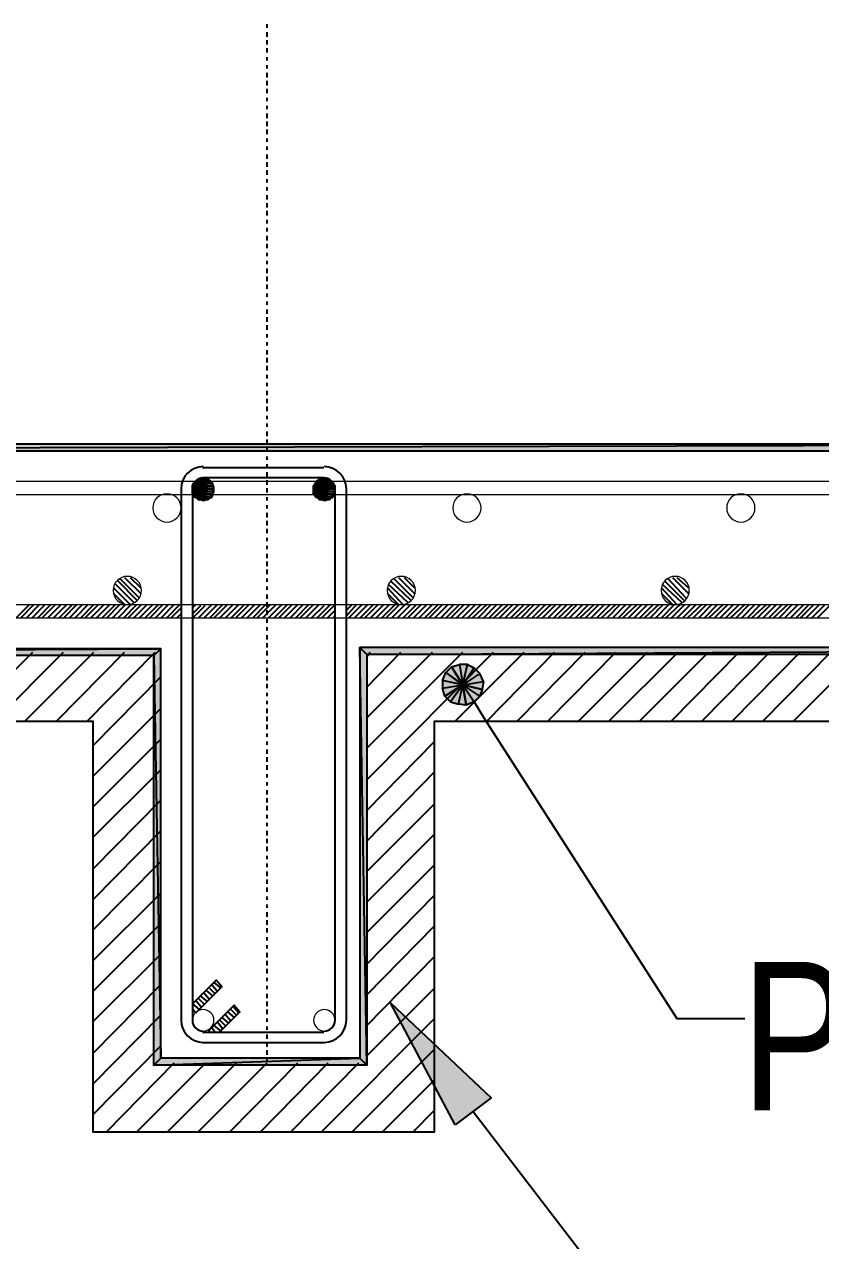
# Model space of a CAD drawing. Header units: metres. Extents: x 2.9 to 42.8, y 1.7 to 28.7.
# Drawn here: x 24.798 to 26.039, y 25.646 to 27.543 of the extents above; entities that cross this region are included whole.
import ezdxf

# ---------------------------------------------------------------- set-up
doc = ezdxf.new("R2010")
doc.units = ezdxf.units.M
for name, color, linetype in [('GRIS', 8, 'Continuous'), ('MAGENTA', 6, 'Continuous'), ('NEGRO', 7, 'Continuous'), ('RELLENO_NEGRO', 7, 'Continuous'), ('ROJO', 1, 'Continuous'), ('TEXTO', 7, 'Continuous')]:
    doc.layers.add(name, color=color, linetype=linetype)
for name, color, linetype, true_color in [('RELLENO_RGB_221_221_110', 7, 'Continuous', 0xdddd6e), ('RELLENO_RGB_255_191_000', 40, 'Continuous', 0xffbf00), ('RGB_221_221_110', 7, 'Continuous', 0xdddd6e), ('RGB_255_191_000', 40, 'Continuous', 0xffbf00)]:
    doc.layers.add(name, color=color, linetype=linetype, true_color=true_color)

msp = doc.modelspace()

# ---------------------------------------------------------------- hatches: boundary and pattern name
at = {"layer": 'RELLENO_NEGRO'}
h = msp.add_hatch(color=256, dxfattribs=at)
h.dxf.hatch_style = 1
h.paths.add_polyline_path([(25.4688, 25.8269), (25.3683, 26.0174), (25.5252, 25.8692), (25.4688, 25.8269)])
at = {"layer": 'RELLENO_RGB_221_221_110'}
h = msp.add_hatch(color=256, dxfattribs=at)
h.dxf.hatch_style = 1
h.paths.add_polyline_path([(27.2009, 26.8781), (27.2009, 26.8887), (23.0382, 26.8781), (27.2009, 26.8781)])
h.paths.add_polyline_path([(27.2009, 26.8887), (23.0382, 26.8781), (23.0382, 26.8887), (27.2009, 26.8887)])
h = msp.add_hatch(color=256, dxfattribs=at)
h.dxf.hatch_style = 1
h.paths.add_polyline_path([(23.0505, 26.5695), (23.0505, 26.5589), (25.0102, 26.5695), (23.0505, 26.5695)])
h.paths.add_polyline_path([(23.0505, 26.5589), (25.0102, 26.5695), (24.9996, 26.5589), (23.0505, 26.5589)])
h.paths.add_polyline_path([(25.0102, 26.5695), (24.9996, 26.5589), (25.0102, 25.9309), (25.0102, 26.5695)])
h.paths.add_polyline_path([(24.9996, 26.5589), (25.0102, 25.9309), (24.9996, 25.9203), (24.9996, 26.5589)])
h.paths.add_polyline_path([(25.0102, 25.9309), (24.9996, 25.9203), (25.3206, 25.9309), (25.0102, 25.9309)])
h.paths.add_polyline_path([(24.9996, 25.9203), (25.3206, 25.9309), (25.3312, 25.9203), (24.9996, 25.9203)])
h.paths.add_polyline_path([(25.3206, 25.9309), (25.3312, 25.9203), (25.3206, 26.5712), (25.3206, 25.9309)])
h.paths.add_polyline_path([(25.3312, 25.9203), (25.3206, 26.5712), (25.3312, 26.5606), (25.3312, 25.9203)])
h.paths.add_polyline_path([(25.3206, 26.5712), (25.3312, 26.5606), (27.215, 26.5712), (25.3206, 26.5712)])
h.paths.add_polyline_path([(25.3312, 26.5606), (27.215, 26.5712), (27.215, 26.5606), (25.3312, 26.5606)])
h = msp.add_hatch(color=256, dxfattribs=at)
h.dxf.hatch_style = 1
h.paths.add_polyline_path([(25.4547, 26.5324), (25.4635, 26.5412), (25.4811, 26.513), (25.4547, 26.5324)])
h = msp.add_hatch(color=256, dxfattribs=at)
h.dxf.hatch_style = 1
h.paths.add_polyline_path([(25.4635, 26.5412), (25.4758, 26.5448), (25.4811, 26.513), (25.4635, 26.5412)])
h.paths.add_polyline_path([(25.4758, 26.5448), (25.4811, 26.513), (25.4882, 26.5448), (25.4758, 26.5448)])
h.paths.add_polyline_path([(25.4811, 26.513), (25.4882, 26.5448), (25.4988, 26.5395), (25.4811, 26.513)])
h = msp.add_hatch(color=256, dxfattribs=at)
h.dxf.hatch_style = 1
h.paths.add_polyline_path([(25.4988, 26.5395), (25.5076, 26.5307), (25.4811, 26.513), (25.4988, 26.5395)])
h.paths.add_polyline_path([(25.5076, 26.5307), (25.4811, 26.513), (25.5129, 26.5183), (25.5076, 26.5307)])
h.paths.add_polyline_path([(25.4811, 26.513), (25.5129, 26.5183), (25.5111, 26.506), (25.4811, 26.513)])
h = msp.add_hatch(color=256, dxfattribs=at)
h.dxf.hatch_style = 1
h.paths.add_polyline_path([(25.4529, 26.4954), (25.4494, 26.5077), (25.4811, 26.513), (25.4529, 26.4954)])
h.paths.add_polyline_path([(25.4494, 26.5077), (25.4811, 26.513), (25.4494, 26.5201), (25.4494, 26.5077)])
h.paths.add_polyline_path([(25.4811, 26.513), (25.4494, 26.5201), (25.4547, 26.5324), (25.4811, 26.513)])
h = msp.add_hatch(color=256, dxfattribs=at)
h.dxf.hatch_style = 1
h.paths.add_polyline_path([(25.4864, 26.4813), (25.4741, 26.483), (25.4811, 26.513), (25.4864, 26.4813)])
h.paths.add_polyline_path([(25.4741, 26.483), (25.4811, 26.513), (25.4617, 26.4866), (25.4741, 26.483)])
h.paths.add_polyline_path([(25.4811, 26.513), (25.4617, 26.4866), (25.4529, 26.4954), (25.4811, 26.513)])
h = msp.add_hatch(color=256, dxfattribs=at)
h.dxf.hatch_style = 1
h.paths.add_polyline_path([(25.5111, 26.506), (25.5076, 26.4954), (25.4811, 26.513), (25.5111, 26.506)])
h.paths.add_polyline_path([(25.5076, 26.4954), (25.4811, 26.513), (25.4988, 26.4866), (25.5076, 26.4954)])
h.paths.add_polyline_path([(25.4811, 26.513), (25.4988, 26.4866), (25.4864, 26.4813), (25.4811, 26.513)])
at = {"layer": 'RELLENO_RGB_255_191_000'}
h = msp.add_hatch(color=256, dxfattribs=at)
h.dxf.hatch_style = 1
h.paths.add_polyline_path([(25.0913, 26.827), (25.0613, 26.827), (25.0913, 26.8235), (25.0913, 26.827)])
h.paths.add_polyline_path([(25.0613, 26.827), (25.0913, 26.8235), (25.0596, 26.8235), (25.0613, 26.827)])
h = msp.add_hatch(color=256, dxfattribs=at)
h.dxf.hatch_style = 1
h.paths.add_polyline_path([(25.0913, 26.8235), (25.0596, 26.8235), (25.0931, 26.8217), (25.0913, 26.8235)])
h.paths.add_polyline_path([(25.0596, 26.8235), (25.0931, 26.8217), (25.0596, 26.8217), (25.0596, 26.8235)])
h = msp.add_hatch(color=256, dxfattribs=at)
h.dxf.hatch_style = 1
h.paths.add_polyline_path([(25.0931, 26.8217), (25.0596, 26.8217), (25.0931, 26.8182), (25.0931, 26.8217)])
h.paths.add_polyline_path([(25.0596, 26.8217), (25.0931, 26.8182), (25.0596, 26.8182), (25.0596, 26.8217)])
h = msp.add_hatch(color=256, dxfattribs=at)
h.dxf.hatch_style = 1
h.paths.add_polyline_path([(25.0896, 26.8287), (25.0631, 26.8287), (25.0913, 26.827), (25.0896, 26.8287)])
h.paths.add_polyline_path([(25.0631, 26.8287), (25.0913, 26.827), (25.0613, 26.827), (25.0631, 26.8287)])
h = msp.add_hatch(color=256, dxfattribs=at)
h.dxf.hatch_style = 1
h.paths.add_polyline_path([(25.086, 26.8323), (25.0666, 26.8323), (25.0896, 26.8287), (25.086, 26.8323)])
h.paths.add_polyline_path([(25.0666, 26.8323), (25.0896, 26.8287), (25.0631, 26.8287), (25.0666, 26.8323)])
h = msp.add_hatch(color=256, dxfattribs=at)
h.dxf.hatch_style = 1
h.paths.add_polyline_path([(25.0843, 26.834), (25.0684, 26.834), (25.086, 26.8323), (25.0843, 26.834)])
h.paths.add_polyline_path([(25.0684, 26.834), (25.086, 26.8323), (25.0666, 26.8323), (25.0684, 26.834)])
h = msp.add_hatch(color=256, dxfattribs=at)
h.dxf.hatch_style = 1
h.paths.add_polyline_path([(25.0807, 26.834), (25.0719, 26.834), (25.0843, 26.834), (25.0807, 26.834)])
h.paths.add_polyline_path([(25.0719, 26.834), (25.0843, 26.834), (25.0684, 26.834), (25.0719, 26.834)])
h = msp.add_hatch(color=256, dxfattribs=at)
h.dxf.hatch_style = 1
h.paths.add_polyline_path([(25.0772, 26.8358), (25.0754, 26.8358), (25.0807, 26.834), (25.0772, 26.8358)])
h.paths.add_polyline_path([(25.0754, 26.8358), (25.0807, 26.834), (25.0719, 26.834), (25.0754, 26.8358)])
h = msp.add_hatch(color=256, dxfattribs=at)
h.dxf.hatch_style = 1
h.paths.add_polyline_path([(25.2801, 26.8252), (25.2501, 26.8252), (25.2818, 26.8235), (25.2801, 26.8252)])
h.paths.add_polyline_path([(25.2501, 26.8252), (25.2818, 26.8235), (25.2483, 26.8235), (25.2501, 26.8252)])
h = msp.add_hatch(color=256, dxfattribs=at)
h.dxf.hatch_style = 1
h.paths.add_polyline_path([(25.2818, 26.8235), (25.2483, 26.8235), (25.2818, 26.8217), (25.2818, 26.8235)])
h.paths.add_polyline_path([(25.2483, 26.8235), (25.2818, 26.8217), (25.2483, 26.8217), (25.2483, 26.8235)])
h = msp.add_hatch(color=256, dxfattribs=at)
h.dxf.hatch_style = 1
h.paths.add_polyline_path([(25.2818, 26.8217), (25.2483, 26.8217), (25.2818, 26.8182), (25.2818, 26.8217)])
h.paths.add_polyline_path([(25.2483, 26.8217), (25.2818, 26.8182), (25.2483, 26.8182), (25.2483, 26.8217)])
h = msp.add_hatch(color=256, dxfattribs=at)
h.dxf.hatch_style = 1
h.paths.add_polyline_path([(25.2783, 26.8287), (25.2518, 26.8287), (25.2801, 26.827), (25.2783, 26.8287)])
h.paths.add_polyline_path([(25.2518, 26.8287), (25.2801, 26.827), (25.2501, 26.827), (25.2518, 26.8287)])
h = msp.add_hatch(color=256, dxfattribs=at)
h.dxf.hatch_style = 1
h.paths.add_polyline_path([(25.2801, 26.827), (25.2501, 26.827), (25.2801, 26.8252), (25.2801, 26.827)])
h.paths.add_polyline_path([(25.2501, 26.827), (25.2801, 26.8252), (25.2501, 26.8252), (25.2501, 26.827)])
h = msp.add_hatch(color=256, dxfattribs=at)
h.dxf.hatch_style = 1
h.paths.add_polyline_path([(25.2765, 26.8305), (25.2536, 26.8305), (25.2783, 26.8287), (25.2765, 26.8305)])
h.paths.add_polyline_path([(25.2536, 26.8305), (25.2783, 26.8287), (25.2518, 26.8287), (25.2536, 26.8305)])
h = msp.add_hatch(color=256, dxfattribs=at)
h.dxf.hatch_style = 1
h.paths.add_polyline_path([(25.2748, 26.8323), (25.2554, 26.8323), (25.2765, 26.8305), (25.2748, 26.8323)])
h.paths.add_polyline_path([(25.2554, 26.8323), (25.2765, 26.8305), (25.2536, 26.8305), (25.2554, 26.8323)])
h = msp.add_hatch(color=256, dxfattribs=at)
h.dxf.hatch_style = 1
h.paths.add_polyline_path([(25.273, 26.8323), (25.2571, 26.8323), (25.2748, 26.8323), (25.273, 26.8323)])
h.paths.add_polyline_path([(25.2571, 26.8323), (25.2748, 26.8323), (25.2554, 26.8323), (25.2571, 26.8323)])
h = msp.add_hatch(color=256, dxfattribs=at)
h.dxf.hatch_style = 1
h.paths.add_polyline_path([(25.2712, 26.834), (25.2589, 26.834), (25.273, 26.8323), (25.2712, 26.834)])
h.paths.add_polyline_path([(25.2589, 26.834), (25.273, 26.8323), (25.2571, 26.8323), (25.2589, 26.834)])
h = msp.add_hatch(color=256, dxfattribs=at)
h.dxf.hatch_style = 1
h.paths.add_polyline_path([(25.2677, 26.834), (25.2624, 26.834), (25.2712, 26.834), (25.2677, 26.834)])
h.paths.add_polyline_path([(25.2624, 26.834), (25.2712, 26.834), (25.2589, 26.834), (25.2624, 26.834)])
h = msp.add_hatch(color=256, dxfattribs=at)
h.dxf.hatch_style = 1
h.paths.add_polyline_path([(25.2642, 26.8358), (25.2677, 26.834), (25.2624, 26.834), (25.2642, 26.8358)])
h = msp.add_hatch(color=256, dxfattribs=at)
h.dxf.hatch_style = 1
h.paths.add_polyline_path([(25.0931, 26.8182), (25.0596, 26.8182), (25.0931, 26.8146), (25.0931, 26.8182)])
h.paths.add_polyline_path([(25.0596, 26.8182), (25.0931, 26.8146), (25.0596, 26.8146), (25.0596, 26.8182)])
h = msp.add_hatch(color=256, dxfattribs=at)
h.dxf.hatch_style = 1
h.paths.add_polyline_path([(25.0931, 26.8146), (25.0596, 26.8146), (25.0913, 26.8111), (25.0931, 26.8146)])
h.paths.add_polyline_path([(25.0596, 26.8146), (25.0913, 26.8111), (25.0596, 26.8111), (25.0596, 26.8146)])
h = msp.add_hatch(color=256, dxfattribs=at)
h.dxf.hatch_style = 1
h.paths.add_polyline_path([(25.0913, 26.8111), (25.0596, 26.8111), (25.0913, 26.8093), (25.0913, 26.8111)])
h.paths.add_polyline_path([(25.0596, 26.8111), (25.0913, 26.8093), (25.0613, 26.8093), (25.0596, 26.8111)])
h = msp.add_hatch(color=256, dxfattribs=at)
h.dxf.hatch_style = 1
h.paths.add_polyline_path([(25.0913, 26.8093), (25.0613, 26.8093), (25.0896, 26.8058), (25.0913, 26.8093)])
h.paths.add_polyline_path([(25.0613, 26.8093), (25.0896, 26.8058), (25.0631, 26.8058), (25.0613, 26.8093)])
h = msp.add_hatch(color=256, dxfattribs=at)
h.dxf.hatch_style = 1
h.paths.add_polyline_path([(25.0896, 26.8058), (25.0631, 26.8058), (25.086, 26.8041), (25.0896, 26.8058)])
h.paths.add_polyline_path([(25.0631, 26.8058), (25.086, 26.8041), (25.0666, 26.8041), (25.0631, 26.8058)])
h = msp.add_hatch(color=256, dxfattribs=at)
h.dxf.hatch_style = 1
h.paths.add_polyline_path([(25.086, 26.8041), (25.0666, 26.8041), (25.0843, 26.8023), (25.086, 26.8041)])
h.paths.add_polyline_path([(25.0666, 26.8041), (25.0843, 26.8023), (25.0684, 26.8023), (25.0666, 26.8041)])
h = msp.add_hatch(color=256, dxfattribs=at)
h.dxf.hatch_style = 1
h.paths.add_polyline_path([(25.0843, 26.8023), (25.0684, 26.8023), (25.0807, 26.8023), (25.0843, 26.8023)])
h.paths.add_polyline_path([(25.0684, 26.8023), (25.0807, 26.8023), (25.0719, 26.8023), (25.0684, 26.8023)])
h = msp.add_hatch(color=256, dxfattribs=at)
h.dxf.hatch_style = 1
h.paths.add_polyline_path([(25.0807, 26.8023), (25.0719, 26.8023), (25.0772, 26.8005), (25.0807, 26.8023)])
h.paths.add_polyline_path([(25.0719, 26.8023), (25.0772, 26.8005), (25.0754, 26.8005), (25.0719, 26.8023)])
h = msp.add_hatch(color=256, dxfattribs=at)
h.dxf.hatch_style = 1
h.paths.add_polyline_path([(25.2818, 26.8182), (25.2483, 26.8182), (25.2818, 26.8146), (25.2818, 26.8182)])
h.paths.add_polyline_path([(25.2483, 26.8182), (25.2818, 26.8146), (25.2483, 26.8146), (25.2483, 26.8182)])
h = msp.add_hatch(color=256, dxfattribs=at)
h.dxf.hatch_style = 1
h.paths.add_polyline_path([(25.2818, 26.8146), (25.2483, 26.8146), (25.2801, 26.8111), (25.2818, 26.8146)])
h.paths.add_polyline_path([(25.2483, 26.8146), (25.2801, 26.8111), (25.2483, 26.8111), (25.2483, 26.8146)])
h = msp.add_hatch(color=256, dxfattribs=at)
h.dxf.hatch_style = 1
h.paths.add_polyline_path([(25.2801, 26.8111), (25.2483, 26.8111), (25.2801, 26.8093), (25.2801, 26.8111)])
h.paths.add_polyline_path([(25.2483, 26.8111), (25.2801, 26.8093), (25.2501, 26.8093), (25.2483, 26.8111)])
h = msp.add_hatch(color=256, dxfattribs=at)
h.dxf.hatch_style = 1
h.paths.add_polyline_path([(25.2801, 26.8093), (25.2501, 26.8093), (25.2783, 26.8058), (25.2801, 26.8093)])
h.paths.add_polyline_path([(25.2501, 26.8093), (25.2783, 26.8058), (25.2518, 26.8058), (25.2501, 26.8093)])
h = msp.add_hatch(color=256, dxfattribs=at)
h.dxf.hatch_style = 1
h.paths.add_polyline_path([(25.2783, 26.8058), (25.2518, 26.8058), (25.2748, 26.8041), (25.2783, 26.8058)])
h.paths.add_polyline_path([(25.2518, 26.8058), (25.2748, 26.8041), (25.2554, 26.8041), (25.2518, 26.8058)])
h = msp.add_hatch(color=256, dxfattribs=at)
h.dxf.hatch_style = 1
h.paths.add_polyline_path([(25.2748, 26.8041), (25.2554, 26.8041), (25.273, 26.8023), (25.2748, 26.8041)])
h.paths.add_polyline_path([(25.2554, 26.8041), (25.273, 26.8023), (25.2571, 26.8023), (25.2554, 26.8041)])
h = msp.add_hatch(color=256, dxfattribs=at)
h.dxf.hatch_style = 1
h.paths.add_polyline_path([(25.273, 26.8023), (25.2571, 26.8023), (25.2695, 26.8023), (25.273, 26.8023)])
h.paths.add_polyline_path([(25.2571, 26.8023), (25.2695, 26.8023), (25.2607, 26.8023), (25.2571, 26.8023)])
h = msp.add_hatch(color=256, dxfattribs=at)
h.dxf.hatch_style = 1
h.paths.add_polyline_path([(25.2695, 26.8023), (25.2607, 26.8023), (25.2659, 26.8005), (25.2695, 26.8023)])
h.paths.add_polyline_path([(25.2607, 26.8023), (25.2659, 26.8005), (25.2642, 26.8005), (25.2607, 26.8023)])

# ---------------------------------------------------------------- linework, layer by layer
at = {"layer": 'GRIS', "lineweight": -3}
for points in [[(25.176, 27.5378), (25.176, 27.5431)], [(25.176, 27.5237), (25.176, 27.5308)], [(25.176, 27.5114), (25.176, 27.5184)], [(25.176, 27.499), (25.176, 27.5061)], [(25.176, 27.4867), (25.176, 27.492)], [(25.176, 27.4743), (25.176, 27.4796)], [(25.176, 27.4602), (25.176, 27.4673)], [(25.176, 27.4479), (25.176, 27.4549)], [(25.176, 27.4355), (25.176, 27.4426)], [(25.176, 27.4232), (25.176, 27.4285)], [(25.176, 27.4108), (25.176, 27.4161)], [(25.176, 27.3967), (25.176, 27.4038)], [(25.176, 27.3844), (25.176, 27.3914)], [(25.176, 27.372), (25.176, 27.3791)], [(25.176, 27.3597), (25.176, 27.365)], [(25.176, 27.3473), (25.176, 27.3526)], [(25.176, 27.3332), (25.176, 27.3403)], [(25.176, 27.3209), (25.176, 27.3279)], [(25.176, 27.3085), (25.176, 27.3156)], [(25.176, 27.2962), (25.176, 27.3015)], [(25.176, 27.2838), (25.176, 27.2891)], [(25.176, 27.2697), (25.176, 27.2768)], [(25.176, 27.2574), (25.176, 27.2644)], [(25.176, 27.245), (25.176, 27.2521)], [(25.176, 27.2327), (25.176, 27.238)], [(25.176, 27.2203), (25.176, 27.2256)], [(25.176, 27.2062), (25.176, 27.2133)], [(25.176, 27.1939), (25.176, 27.2009)], [(25.176, 27.1815), (25.176, 27.1868)], [(25.176, 27.1692), (25.176, 27.1745)], [(25.176, 27.1551), (25.176, 27.1621)], [(25.176, 27.1427), (25.176, 27.1498)], [(25.176, 27.1304), (25.176, 27.1374)], [(25.176, 27.118), (25.176, 27.1233)], [(25.176, 27.1057), (25.176, 27.111)], [(25.176, 27.0916), (25.176, 27.0986)], [(25.176, 27.0792), (25.176, 27.0863)], [(25.176, 27.0669), (25.176, 27.0739)], [(25.176, 27.0545), (25.176, 27.0598)], [(25.176, 27.0422), (25.176, 27.0475)], [(25.176, 27.0281), (25.176, 27.0351)], [(25.176, 27.0157), (25.176, 27.0228)], [(25.176, 27.0034), (25.176, 27.0104)], [(25.176, 26.991), (25.176, 26.9963)], [(25.176, 26.9787), (25.176, 26.984)], [(25.176, 26.9646), (25.176, 26.9716)], [(25.176, 26.9522), (25.176, 26.9593)], [(25.176, 26.9399), (25.176, 26.9469)], [(25.176, 26.9275), (25.176, 26.9328)], [(25.176, 26.9152), (25.176, 26.9205)], [(25.176, 26.9011), (25.176, 26.9081)], [(25.176, 26.8887), (25.176, 26.8958)], [(25.176, 26.8764), (25.176, 26.8834)], [(25.176, 26.864), (25.176, 26.8693)], [(25.176, 26.8517), (25.176, 26.857)], [(25.176, 26.8376), (25.176, 26.8446)], [(25.176, 26.8252), (25.176, 26.8323)], [(25.176, 26.8129), (25.176, 26.8199)], [(25.176, 26.8005), (25.176, 26.8058)], [(25.176, 26.7882), (25.176, 26.7935)], [(25.176, 26.7741), (25.176, 26.7811)], [(25.176, 26.7617), (25.176, 26.7688)], [(25.176, 26.7494), (25.176, 26.7564)], [(25.176, 26.737), (25.176, 26.7423)], [(25.176, 26.7247), (25.176, 26.73)], [(25.176, 26.7106), (25.176, 26.7176)], [(25.176, 26.6982), (25.176, 26.7053)], [(25.176, 26.6859), (25.176, 26.6929)], [(25.176, 26.6735), (25.176, 26.6788)], [(25.176, 26.6612), (25.176, 26.6665)], [(25.176, 26.6471), (25.176, 26.6541)], [(25.176, 26.6347), (25.176, 26.6418)], [(25.176, 26.6224), (25.176, 26.6294)], [(25.176, 26.61), (25.176, 26.6153)], [(25.176, 26.5977), (25.176, 26.603)], [(25.176, 26.5836), (25.176, 26.5906)], [(25.176, 26.5712), (25.176, 26.5783)], [(25.176, 26.5589), (25.176, 26.5659)], [(25.176, 26.5465), (25.176, 26.5518)], [(25.176, 26.5324), (25.176, 26.5395)], [(25.176, 26.5201), (25.176, 26.5271)], [(25.176, 26.5077), (25.176, 26.5148)], [(25.176, 26.4954), (25.176, 26.5007)], [(25.176, 26.483), (25.176, 26.4883)], [(25.176, 26.4689), (25.176, 26.476)], [(25.176, 26.4566), (25.176, 26.4636)], [(25.176, 26.4442), (25.176, 26.4513)], [(25.176, 26.4319), (25.176, 26.4372)], [(25.176, 26.4195), (25.176, 26.4248)], [(25.176, 26.4054), (25.176, 26.4125)], [(25.176, 26.3931), (25.176, 26.4001)], [(25.176, 26.3807), (25.176, 26.3878)], [(25.176, 26.3684), (25.176, 26.3737)], [(25.176, 26.356), (25.176, 26.3613)], [(25.176, 26.3419), (25.176, 26.349)], [(25.176, 26.3296), (25.176, 26.3366)], [(25.176, 26.3172), (25.176, 26.3243)], [(25.176, 26.3049), (25.176, 26.3102)], [(25.176, 26.2925), (25.176, 26.2978)], [(25.176, 26.2784), (25.176, 26.2855)], [(25.176, 26.2661), (25.176, 26.2731)], [(25.176, 26.2537), (25.176, 26.2608)], [(25.176, 26.2414), (25.176, 26.2467)], [(25.176, 26.229), (25.176, 26.2343)], [(25.176, 26.2149), (25.176, 26.222)], [(25.176, 26.2026), (25.176, 26.2096)], [(25.176, 26.1902), (25.176, 26.1973)], [(25.176, 26.1779), (25.176, 26.1832)], [(25.176, 26.1655), (25.176, 26.1708)], [(25.176, 26.1514), (25.176, 26.1585)], [(25.176, 26.1391), (25.176, 26.1461)], [(25.176, 26.1267), (25.176, 26.1338)], [(25.176, 26.1144), (25.176, 26.1197)], [(25.176, 26.102), (25.176, 26.1073)], [(25.176, 26.0879), (25.176, 26.095)], [(25.176, 26.0756), (25.176, 26.0826)], [(25.176, 26.0632), (25.176, 26.0703)], [(25.176, 26.0509), (25.176, 26.0562)], [(25.176, 26.0385), (25.176, 26.0438)], [(25.176, 26.0244), (25.176, 26.0315)], [(25.176, 26.0121), (25.176, 26.0191)], [(25.176, 25.9997), (25.176, 26.0068)], [(25.176, 25.9874), (25.176, 25.9927)], [(25.176, 25.975), (25.176, 25.9803)], [(25.176, 25.9609), (25.176, 25.968)], [(25.176, 25.9486), (25.176, 25.9556)], [(25.176, 25.9362), (25.176, 25.9433)], [(25.176, 25.9256), (25.176, 25.9292)]]:
    msp.add_lwpolyline(points, dxfattribs=at)
at = {"layer": 'MAGENTA', "lineweight": 15}
for points in [[(24.9802, 26.6603), (24.9797, 26.6647), (24.9785, 26.6689), (24.9764, 26.6726), (24.9737, 26.6759), (24.9705, 26.6786), (24.9667, 26.6806), (24.9626, 26.6819), (24.9581, 26.6823), (24.9537, 26.6819), (24.9496, 26.6806), (24.9458, 26.6786), (24.9426, 26.6759), (24.9399, 26.6726), (24.9378, 26.6689), (24.9365, 26.6647), (24.9361, 26.6603), (24.9365, 26.6559), (24.9378, 26.6517), (24.9399, 26.648), (24.9426, 26.6447), (24.9458, 26.642), (24.9496, 26.64), (24.9537, 26.6387), (24.9581, 26.6383), (24.9626, 26.6387), (24.9667, 26.64), (24.9705, 26.642), (24.9737, 26.6447), (24.9764, 26.648), (24.9785, 26.6517), (24.9797, 26.6559)], [(25.4071, 26.6603), (25.4066, 26.6647), (25.4053, 26.6689), (25.4033, 26.6726), (25.4006, 26.6759), (25.3973, 26.6786), (25.3936, 26.6806), (25.3895, 26.6819), (25.385, 26.6823), (25.3806, 26.6819), (25.3764, 26.6806), (25.3727, 26.6786), (25.3694, 26.6759), (25.3667, 26.6726), (25.3647, 26.6689), (25.3634, 26.6647), (25.363, 26.6603), (25.3634, 26.6559), (25.3647, 26.6517), (25.3667, 26.648), (25.3694, 26.6447), (25.3727, 26.642), (25.3764, 26.64), (25.3806, 26.6387), (25.385, 26.6383), (25.3895, 26.6387), (25.3936, 26.64), (25.3973, 26.642), (25.4006, 26.6447), (25.4033, 26.648), (25.4053, 26.6517), (25.4066, 26.6559)], [(25.8339, 26.6603), (25.8335, 26.6647), (25.8322, 26.6689), (25.8302, 26.6726), (25.8275, 26.6759), (25.8242, 26.6786), (25.8205, 26.6806), (25.8163, 26.6819), (25.8119, 26.6823), (25.8074, 26.6819), (25.8033, 26.6806), (25.7995, 26.6786), (25.7963, 26.6759), (25.7936, 26.6726), (25.7916, 26.6689), (25.7903, 26.6647), (25.7898, 26.6603), (25.7903, 26.6559), (25.7916, 26.6517), (25.7936, 26.648), (25.7963, 26.6447), (25.7995, 26.642), (25.8033, 26.64), (25.8074, 26.6387), (25.8119, 26.6383), (25.8163, 26.6387), (25.8205, 26.64), (25.8242, 26.642), (25.8275, 26.6447), (25.8302, 26.648), (25.8322, 26.6517), (25.8335, 26.6559)], [(26.7705, 26.6383), (26.7705, 26.6171), (23.5708, 26.6171), (23.5708, 26.6383)]]:
    msp.add_lwpolyline(points, close=True, dxfattribs=at)
at = {"layer": 'MAGENTA', "lineweight": -3}
for points in [[(24.9396, 26.67), (24.9678, 26.6418)], [(24.9432, 26.6753), (24.9731, 26.6453)], [(24.9467, 26.6788), (24.9767, 26.6488)], [(24.9537, 26.6806), (24.9784, 26.6559)], [(24.9626, 26.6806), (24.9784, 26.6647)], [(25.3647, 26.67), (25.3947, 26.6418)], [(25.3683, 26.6753), (25.4, 26.6453)], [(25.3735, 26.6788), (25.4035, 26.6488)], [(25.3806, 26.6806), (25.4053, 26.6559)], [(25.3894, 26.6806), (25.4053, 26.6647)], [(25.7916, 26.67), (25.8216, 26.6418)], [(25.7951, 26.6753), (25.8251, 26.6453)], [(25.8004, 26.6788), (25.8286, 26.6488)], [(25.8075, 26.6806), (25.8322, 26.6559)], [(25.8145, 26.6806), (25.8322, 26.6647)], [(24.9361, 26.6647), (24.9626, 26.6383)], [(24.9361, 26.6559), (24.9537, 26.6383)], [(25.363, 26.6647), (25.3877, 26.6383)], [(25.363, 26.6559), (25.3806, 26.6383)], [(25.7898, 26.6647), (25.8145, 26.6383)], [(25.7898, 26.6559), (25.8075, 26.6383)], [(24.8056, 26.6383), (24.7844, 26.6171)], [(24.8126, 26.6383), (24.7915, 26.6171)], [(24.8214, 26.6383), (24.8003, 26.6171)], [(24.8303, 26.6383), (24.8091, 26.6171)], [(24.8391, 26.6383), (24.8179, 26.6171)], [(24.8461, 26.6383), (24.825, 26.6171)], [(24.855, 26.6383), (24.8338, 26.6171)], [(24.8638, 26.6383), (24.8426, 26.6171)], [(24.8726, 26.6383), (24.8514, 26.6171)], [(24.8797, 26.6383), (24.8585, 26.6171)], [(24.8885, 26.6383), (24.8673, 26.6171)], [(24.8973, 26.6383), (24.8761, 26.6171)], [(24.9061, 26.6383), (24.8849, 26.6171)], [(24.9132, 26.6383), (24.892, 26.6171)], [(24.922, 26.6383), (24.9008, 26.6171)], [(24.9308, 26.6383), (24.9096, 26.6171)], [(24.9396, 26.6383), (24.9185, 26.6171)], [(24.9467, 26.6383), (24.9255, 26.6171)], [(24.9555, 26.6383), (24.9343, 26.6171)], [(24.9643, 26.6383), (24.9432, 26.6171)], [(24.9731, 26.6383), (24.952, 26.6171)], [(24.9802, 26.6383), (24.959, 26.6171)], [(24.989, 26.6383), (24.9678, 26.6171)], [(24.9978, 26.6383), (24.9767, 26.6171)], [(25.0067, 26.6383), (24.9855, 26.6171)], [(25.0137, 26.6383), (24.9925, 26.6171)], [(25.0225, 26.6383), (25.0014, 26.6171)], [(25.0313, 26.6383), (25.0102, 26.6171)], [(25.0402, 26.6383), (25.019, 26.6171)], [(25.0419, 26.633), (25.0261, 26.6171)], [(25.0649, 26.6383), (25.0596, 26.633)], [(25.079, 26.6365), (25.0596, 26.6171)], [(25.0719, 26.6365), (25.0596, 26.6241)], [(25.0896, 26.6383), (25.0684, 26.6171)], [(25.0984, 26.6383), (25.0772, 26.6171)], [(25.1072, 26.6383), (25.086, 26.6171)], [(25.1143, 26.6383), (25.0931, 26.6171)], [(25.1231, 26.6383), (25.1019, 26.6171)], [(25.1319, 26.6383), (25.1107, 26.6171)], [(25.1407, 26.6383), (25.1195, 26.6171)], [(25.1478, 26.6383), (25.1266, 26.6171)], [(25.1566, 26.6383), (25.1354, 26.6171)], [(25.1654, 26.6383), (25.1442, 26.6171)], [(25.1742, 26.6383), (25.1531, 26.6171)], [(25.1813, 26.6383), (25.1601, 26.6171)], [(25.1901, 26.6383), (25.1689, 26.6171)], [(25.1989, 26.6383), (25.1778, 26.6171)], [(25.2077, 26.6383), (25.1866, 26.6171)], [(25.2148, 26.6383), (25.1936, 26.6171)], [(25.2236, 26.6383), (25.2024, 26.6171)], [(25.2324, 26.6383), (25.2113, 26.6171)], [(25.2412, 26.6383), (25.2201, 26.6171)], [(25.2483, 26.6383), (25.2271, 26.6171)], [(25.2571, 26.6383), (25.236, 26.6171)], [(25.2642, 26.6365), (25.2448, 26.6171)], [(25.2748, 26.6383), (25.2536, 26.6171)], [(25.2818, 26.6383), (25.2607, 26.6171)], [(25.3153, 26.6383), (25.2995, 26.6206)], [(25.3083, 26.6383), (25.2995, 26.6294)], [(25.3242, 26.6383), (25.303, 26.6171)], [(25.333, 26.6383), (25.3118, 26.6171)], [(25.3418, 26.6383), (25.3206, 26.6171)], [(25.3488, 26.6383), (25.3277, 26.6171)], [(25.3577, 26.6383), (25.3365, 26.6171)], [(25.3665, 26.6383), (25.3453, 26.6171)], [(25.3753, 26.6383), (25.3541, 26.6171)], [(25.3824, 26.6383), (25.3612, 26.6171)], [(25.3912, 26.6383), (25.37, 26.6171)], [(25.4, 26.6383), (25.3788, 26.6171)], [(25.4088, 26.6383), (25.3877, 26.6171)], [(25.4159, 26.6383), (25.3947, 26.6171)], [(25.4247, 26.6383), (25.4035, 26.6171)], [(25.4335, 26.6383), (25.4123, 26.6171)], [(25.4423, 26.6383), (25.4212, 26.6171)], [(25.4494, 26.6383), (25.4282, 26.6171)], [(25.4582, 26.6383), (25.437, 26.6171)], [(25.467, 26.6383), (25.4459, 26.6171)], [(25.4758, 26.6383), (25.4547, 26.6171)], [(25.4829, 26.6383), (25.4617, 26.6171)], [(25.4917, 26.6383), (25.4706, 26.6171)], [(25.5005, 26.6383), (25.4794, 26.6171)], [(25.5094, 26.6383), (25.4882, 26.6171)], [(25.5182, 26.6383), (25.4953, 26.6171)], [(25.5252, 26.6383), (25.5041, 26.6171)], [(25.5341, 26.6383), (25.5129, 26.6171)], [(25.5429, 26.6383), (25.5217, 26.6171)], [(25.5517, 26.6383), (25.5288, 26.6171)], [(25.5587, 26.6383), (25.5376, 26.6171)], [(25.5676, 26.6383), (25.5464, 26.6171)], [(25.5764, 26.6383), (25.5552, 26.6171)], [(25.5852, 26.6383), (25.5623, 26.6171)], [(25.5923, 26.6383), (25.5711, 26.6171)], [(25.6011, 26.6383), (25.5799, 26.6171)], [(25.6099, 26.6383), (25.5887, 26.6171)], [(25.6187, 26.6383), (25.5958, 26.6171)], [(25.6258, 26.6383), (25.6046, 26.6171)], [(25.6346, 26.6383), (25.6134, 26.6171)], [(25.6434, 26.6383), (25.6222, 26.6171)], [(25.6522, 26.6383), (25.6293, 26.6171)], [(25.6593, 26.6383), (25.6381, 26.6171)], [(25.6681, 26.6383), (25.6469, 26.6171)], [(25.6769, 26.6383), (25.6558, 26.6171)], [(25.6858, 26.6383), (25.6628, 26.6171)], [(25.6928, 26.6383), (25.6716, 26.6171)], [(25.7016, 26.6383), (25.6805, 26.6171)], [(25.7104, 26.6383), (25.6893, 26.6171)], [(25.7193, 26.6383), (25.6963, 26.6171)], [(25.7263, 26.6383), (25.7052, 26.6171)], [(25.7351, 26.6383), (25.714, 26.6171)], [(25.744, 26.6383), (25.7228, 26.6171)], [(25.7528, 26.6383), (25.7298, 26.6171)], [(25.7598, 26.6383), (25.7387, 26.6171)], [(25.7687, 26.6383), (25.7475, 26.6171)], [(25.7775, 26.6383), (25.7563, 26.6171)], [(25.7863, 26.6383), (25.7634, 26.6171)], [(25.7933, 26.6383), (25.7722, 26.6171)], [(25.8022, 26.6383), (25.781, 26.6171)], [(25.811, 26.6383), (25.7898, 26.6171)], [(25.8198, 26.6383), (25.7969, 26.6171)], [(25.8269, 26.6383), (25.8057, 26.6171)], [(25.8357, 26.6383), (25.8145, 26.6171)], [(25.8445, 26.6383), (25.8233, 26.6171)], [(25.8533, 26.6383), (25.8304, 26.6171)], [(25.8604, 26.6383), (25.8392, 26.6171)], [(25.8692, 26.6383), (25.848, 26.6171)], [(25.878, 26.6383), (25.8568, 26.6171)], [(25.8868, 26.6383), (25.8639, 26.6171)], [(25.8939, 26.6383), (25.8727, 26.6171)], [(25.9027, 26.6383), (25.8815, 26.6171)], [(25.9115, 26.6383), (25.8904, 26.6171)], [(25.9203, 26.6383), (25.8974, 26.6171)], [(25.9274, 26.6383), (25.9062, 26.6171)], [(25.9362, 26.6383), (25.9151, 26.6171)], [(25.945, 26.6383), (25.9239, 26.6171)], [(25.9539, 26.6383), (25.9309, 26.6171)], [(25.9609, 26.6383), (25.9397, 26.6171)], [(25.9697, 26.6383), (25.9486, 26.6171)], [(25.9786, 26.6383), (25.9574, 26.6171)], [(25.9874, 26.6383), (25.9644, 26.6171)], [(25.9944, 26.6383), (25.9733, 26.6171)], [(26.0033, 26.6383), (25.9821, 26.6171)], [(26.0121, 26.6383), (25.9909, 26.6171)], [(26.0209, 26.6383), (25.9997, 26.6171)], [(26.0279, 26.6383), (26.0068, 26.6171)], [(26.0368, 26.6383), (26.0156, 26.6171)], [(26.0456, 26.6383), (26.0244, 26.6171)], [(26.0544, 26.6383), (26.0332, 26.6171)], [(25.0419, 26.6241), (25.0349, 26.6171)], [(25.2818, 26.6294), (25.2695, 26.6171)], [(25.2818, 26.6206), (25.2783, 26.6171)]]:
    msp.add_lwpolyline(points, dxfattribs=at)
at = {"layer": 'NEGRO', "lineweight": -3}
msp.add_lwpolyline([(25.4688, 25.8269), (25.3683, 26.0174), (25.5252, 25.8692)], close=True, dxfattribs=at)
msp.add_lwpolyline([(25.497, 25.848), (25.9309, 25.2818), (26.0332, 25.2818)], dxfattribs=at)
at = {"layer": 'RGB_221_221_110', "lineweight": -3}
for points in [[(27.2009, 26.8781), (27.2009, 26.8887), (23.0382, 26.8781)], [(27.2009, 26.8887), (23.0382, 26.8781), (23.0382, 26.8887)], [(23.0505, 26.5695), (23.0505, 26.5589), (25.0102, 26.5695)], [(23.0505, 26.5589), (25.0102, 26.5695), (24.9996, 26.5589)], [(25.0102, 26.5695), (24.9996, 26.5589), (25.0102, 25.9309)], [(24.9996, 26.5589), (25.0102, 25.9309), (24.9996, 25.9203)], [(25.3206, 25.9309), (25.3312, 25.9203), (25.3206, 26.5712)], [(25.3312, 25.9203), (25.3206, 26.5712), (25.3312, 26.5606)], [(25.3206, 26.5712), (25.3312, 26.5606), (27.215, 26.5712)], [(25.3312, 26.5606), (27.215, 26.5712), (27.215, 26.5606)], [(25.4547, 26.5324), (25.4635, 26.5412), (25.4811, 26.513)], [(25.4635, 26.5412), (25.4758, 26.5448), (25.4811, 26.513)], [(25.4758, 26.5448), (25.4811, 26.513), (25.4882, 26.5448)], [(25.4811, 26.513), (25.4882, 26.5448), (25.4988, 26.5395)], [(25.4988, 26.5395), (25.5076, 26.5307), (25.4811, 26.513)], [(25.4811, 26.513), (25.4494, 26.5201), (25.4547, 26.5324)], [(25.4494, 26.5077), (25.4811, 26.513), (25.4494, 26.5201)], [(25.5076, 26.5307), (25.4811, 26.513), (25.5129, 26.5183)], [(25.4811, 26.513), (25.5129, 26.5183), (25.5111, 26.506)], [(25.4529, 26.4954), (25.4494, 26.5077), (25.4811, 26.513)], [(25.4811, 26.513), (25.4617, 26.4866), (25.4529, 26.4954)], [(25.4741, 26.483), (25.4811, 26.513), (25.4617, 26.4866)], [(25.4864, 26.4813), (25.4741, 26.483), (25.4811, 26.513)], [(25.5111, 26.506), (25.5076, 26.4954), (25.4811, 26.513)], [(25.5076, 26.4954), (25.4811, 26.513), (25.4988, 26.4866)], [(25.4811, 26.513), (25.4988, 26.4866), (25.4864, 26.4813)], [(25.0102, 25.9309), (24.9996, 25.9203), (25.3206, 25.9309)], [(24.9996, 25.9203), (25.3206, 25.9309), (25.3312, 25.9203)]]:
    msp.add_lwpolyline(points, close=True, dxfattribs=at)
for points in [[(24.7033, 26.4566), (24.8109, 26.5642)], [(24.7509, 26.4566), (24.8585, 26.5642)], [(24.7985, 26.4566), (24.9061, 26.5642)], [(24.8479, 26.4566), (24.9537, 26.5642)], [(24.8955, 26.4566), (25.0014, 26.5642)], [(25.3312, 26.5571), (25.3365, 26.5642)], [(25.3312, 26.5095), (25.3841, 26.5642)], [(25.3312, 26.4619), (25.4335, 26.5642)], [(25.3312, 26.4142), (25.4811, 26.5642)], [(25.3312, 26.3648), (25.5288, 26.5642)], [(25.4688, 26.4566), (25.5764, 26.5642)], [(25.5182, 26.4566), (25.624, 26.5642)], [(25.5658, 26.4566), (25.6716, 26.5642)], [(25.6134, 26.4566), (25.7193, 26.5642)], [(25.6611, 26.4566), (25.7687, 26.5642)], [(25.7087, 26.4566), (25.8163, 26.5642)], [(25.7563, 26.4566), (25.8639, 26.5642)], [(25.8057, 26.4566), (25.9115, 26.5642)], [(25.8533, 26.4566), (25.9592, 26.5642)], [(25.9009, 26.4566), (26.0068, 26.5642)], [(25.9486, 26.4566), (26.0544, 26.5642)], [(25.9962, 26.4566), (26.1038, 26.5642)], [(24.9043, 26.4178), (25.0102, 26.5254)], [(25.4988, 26.4866), (25.5147, 26.4601)], [(24.9043, 26.3701), (25.0102, 26.476)], [(25.5147, 26.4601), (25.8145, 25.9927), (25.9203, 25.9927)], [(23.0505, 26.4566), (24.9043, 26.4566), (24.9043, 25.8163), (25.437, 25.8163), (25.437, 26.4566), (27.215, 26.4566)], [(24.9043, 26.3225), (25.0102, 26.4283)], [(25.3312, 26.3172), (25.437, 26.4248)], [(24.9043, 26.2749), (25.0102, 26.3807)], [(25.3312, 26.2696), (25.437, 26.3772)], [(24.9043, 26.2255), (25.0102, 26.3331)], [(25.3312, 26.222), (25.437, 26.3278)], [(24.9043, 26.1779), (25.0102, 26.2855)], [(25.3312, 26.1743), (25.437, 26.2802)], [(24.9043, 26.1303), (25.0102, 26.2378)], [(25.3312, 26.1267), (25.437, 26.2326)], [(24.9043, 26.0826), (25.0102, 26.1885)], [(25.3312, 26.0773), (25.437, 26.1849)], [(24.9043, 26.035), (25.0102, 26.1408)], [(25.3312, 26.0297), (25.437, 26.1373)], [(24.9043, 25.9874), (25.0102, 26.0932)], [(25.3312, 25.9821), (25.437, 26.0897)], [(24.9043, 25.938), (25.0102, 26.0456)], [(25.3312, 25.9345), (25.437, 26.0403)], [(24.9043, 25.8904), (25.0102, 25.998)], [(25.2607, 25.8163), (25.437, 25.9927)], [(24.9043, 25.8427), (25.0102, 25.9503)], [(25.3083, 25.8163), (25.437, 25.945)], [(24.9255, 25.8163), (25.0313, 25.9239)], [(24.9731, 25.8163), (25.0807, 25.9239)], [(25.0208, 25.8163), (25.1284, 25.9239)], [(25.0684, 25.8163), (25.176, 25.9239)], [(25.1178, 25.8163), (25.2236, 25.9239)], [(25.1654, 25.8163), (25.2712, 25.9239)], [(25.213, 25.8163), (25.3189, 25.9239)], [(25.3559, 25.8163), (25.437, 25.8974)], [(25.4035, 25.8163), (25.437, 25.8498)]]:
    msp.add_lwpolyline(points, dxfattribs=at)
at = {"layer": 'RGB_255_191_000', "lineweight": -3}
for points in [[(25.0763, 26.8534), (25.0694, 26.8527), (25.0629, 26.8507), (25.0571, 26.8476), (25.052, 26.8434), (25.0478, 26.8383), (25.0446, 26.8324), (25.0426, 26.826), (25.0419, 26.819)], [(25.2642, 26.8517), (25.0754, 26.8517)], [(25.2995, 26.819), (25.2988, 26.826), (25.2968, 26.8324), (25.2936, 26.8383), (25.2894, 26.8434), (25.2843, 26.8476), (25.2785, 26.8507), (25.272, 26.8527), (25.2651, 26.8534)], [(25.0763, 26.8358), (25.0729, 26.8355), (25.0698, 26.8345), (25.067, 26.8329), (25.0645, 26.8309), (25.0624, 26.8284), (25.0609, 26.8256), (25.0599, 26.8224), (25.0596, 26.819)], [(25.2642, 26.8358), (25.0754, 26.8358)], [(25.2818, 26.8217), (25.2483, 26.8217), (25.2818, 26.8217)], [(25.2483, 26.8217), (25.2818, 26.8217), (25.2483, 26.8217)], [(25.2801, 26.827), (25.2501, 26.827), (25.2801, 26.827)], [(25.2501, 26.827), (25.2801, 26.827), (25.2501, 26.827)], [(25.2765, 26.8305), (25.2536, 26.8305), (25.2765, 26.8305)], [(25.2536, 26.8305), (25.2765, 26.8305), (25.2536, 26.8305)], [(25.2712, 26.834), (25.2589, 26.834), (25.2712, 26.834)], [(25.2589, 26.834), (25.2712, 26.834), (25.2589, 26.834)], [(25.2677, 26.834), (25.2624, 26.834), (25.2677, 26.834)], [(25.2624, 26.834), (25.2677, 26.834), (25.2624, 26.834)], [(25.2818, 26.819), (25.2815, 26.8224), (25.2805, 26.8256), (25.279, 26.8284), (25.2769, 26.8309), (25.2744, 26.8329), (25.2716, 26.8345), (25.2684, 26.8355), (25.2651, 26.8358)], [(25.0419, 26.8182), (25.0419, 25.9891)], [(25.0596, 26.8182), (25.0596, 25.9891)], [(25.2818, 25.9891), (25.2818, 26.8182)], [(25.2995, 25.9891), (25.2995, 26.8182)], [(25.0419, 26.6947), (25.0419, 26.67)], [(25.0649, 26.0015), (25.1054, 26.0421), (25.0966, 26.0526), (25.0596, 26.0156)], [(25.086, 25.975), (25.1248, 26.0138), (25.1337, 26.0033), (25.1019, 25.9715)], [(25.0419, 25.99), (25.0426, 25.9831), (25.0446, 25.9766), (25.0478, 25.9708), (25.052, 25.9657), (25.0571, 25.9615), (25.0629, 25.9583), (25.0694, 25.9563), (25.0763, 25.9556)], [(25.0596, 25.99), (25.0599, 25.9866), (25.0609, 25.9835), (25.0624, 25.9807), (25.0645, 25.9782), (25.067, 25.9761), (25.0698, 25.9746), (25.0729, 25.9736), (25.0763, 25.9733)], [(25.2651, 25.9733), (25.2684, 25.9736), (25.2716, 25.9746), (25.2744, 25.9761), (25.2769, 25.9782), (25.279, 25.9807), (25.2805, 25.9835), (25.2815, 25.9866), (25.2818, 25.99)], [(25.2651, 25.9556), (25.272, 25.9563), (25.2785, 25.9583), (25.2843, 25.9615), (25.2894, 25.9657), (25.2936, 25.9708), (25.2968, 25.9766), (25.2988, 25.9831), (25.2995, 25.99)], [(25.0754, 25.9715), (25.2642, 25.9715)], [(25.0754, 25.9556), (25.2642, 25.9556)]]:
    msp.add_lwpolyline(points, dxfattribs=at)
at = {"layer": 'RGB_255_191_000', "lineweight": 20}
for points in [[(25.0931, 26.819), (25.0927, 26.8224), (25.0918, 26.8256), (25.0902, 26.8284), (25.0882, 26.8309), (25.0857, 26.8329), (25.0828, 26.8345), (25.0797, 26.8355), (25.0763, 26.8358), (25.0729, 26.8355), (25.0698, 26.8345), (25.067, 26.8329), (25.0645, 26.8309), (25.0624, 26.8284), (25.0609, 26.8256), (25.0599, 26.8224), (25.0596, 26.819), (25.0599, 26.8157), (25.0609, 26.8125), (25.0624, 26.8097), (25.0645, 26.8072), (25.067, 26.8052), (25.0698, 26.8036), (25.0729, 26.8026), (25.0763, 26.8023), (25.0797, 26.8026), (25.0828, 26.8036), (25.0857, 26.8052), (25.0882, 26.8072), (25.0902, 26.8097), (25.0918, 26.8125), (25.0927, 26.8157)], [(25.2818, 26.819), (25.2815, 26.8224), (25.2805, 26.8256), (25.279, 26.8284), (25.2769, 26.8309), (25.2744, 26.8329), (25.2716, 26.8345), (25.2684, 26.8355), (25.2651, 26.8358), (25.2617, 26.8355), (25.2585, 26.8345), (25.2557, 26.8329), (25.2532, 26.8309), (25.2512, 26.8284), (25.2496, 26.8256), (25.2486, 26.8224), (25.2483, 26.819), (25.2486, 26.8157), (25.2496, 26.8125), (25.2512, 26.8097), (25.2532, 26.8072), (25.2557, 26.8052), (25.2585, 26.8036), (25.2617, 26.8026), (25.2651, 26.8023), (25.2684, 26.8026), (25.2716, 26.8036), (25.2744, 26.8052), (25.2769, 26.8072), (25.279, 26.8097), (25.2805, 26.8125), (25.2815, 26.8157)], [(25.0931, 25.99), (25.0927, 25.9934), (25.0918, 25.9965), (25.0902, 25.9994), (25.0882, 26.0019), (25.0857, 26.0039), (25.0828, 26.0055), (25.0797, 26.0064), (25.0763, 26.0068), (25.0729, 26.0064), (25.0698, 26.0055), (25.067, 26.0039), (25.0645, 26.0019), (25.0624, 25.9994), (25.0609, 25.9965), (25.0599, 25.9934), (25.0596, 25.99), (25.0599, 25.9866), (25.0609, 25.9835), (25.0624, 25.9807), (25.0645, 25.9782), (25.067, 25.9761), (25.0698, 25.9746), (25.0729, 25.9736), (25.0763, 25.9733), (25.0797, 25.9736), (25.0828, 25.9746), (25.0857, 25.9761), (25.0882, 25.9782), (25.0902, 25.9807), (25.0918, 25.9835), (25.0927, 25.9866)], [(25.2818, 25.99), (25.2815, 25.9934), (25.2805, 25.9965), (25.279, 25.9994), (25.2769, 26.0019), (25.2744, 26.0039), (25.2716, 26.0055), (25.2684, 26.0064), (25.2651, 26.0068), (25.2617, 26.0064), (25.2585, 26.0055), (25.2557, 26.0039), (25.2532, 26.0019), (25.2512, 25.9994), (25.2496, 25.9965), (25.2486, 25.9934), (25.2483, 25.99), (25.2486, 25.9866), (25.2496, 25.9835), (25.2512, 25.9807), (25.2532, 25.9782), (25.2557, 25.9761), (25.2585, 25.9746), (25.2617, 25.9736), (25.2651, 25.9733), (25.2684, 25.9736), (25.2716, 25.9746), (25.2744, 25.9761), (25.2769, 25.9782), (25.279, 25.9807), (25.2805, 25.9835), (25.2815, 25.9866)]]:
    msp.add_lwpolyline(points, close=True, dxfattribs=at)
at = {"layer": 'RGB_255_191_000', "lineweight": -3}
for points in [[(25.0613, 26.827), (25.0913, 26.8235), (25.0596, 26.8235)], [(25.0913, 26.8235), (25.0596, 26.8235), (25.0931, 26.8217)], [(25.0596, 26.8235), (25.0931, 26.8217), (25.0596, 26.8217)], [(25.0931, 26.8217), (25.0596, 26.8217), (25.0931, 26.8182)], [(25.0596, 26.8217), (25.0931, 26.8182), (25.0596, 26.8182)], [(25.0631, 26.8287), (25.0913, 26.827), (25.0613, 26.827)], [(25.0913, 26.827), (25.0613, 26.827), (25.0913, 26.8235)], [(25.0666, 26.8323), (25.0896, 26.8287), (25.0631, 26.8287)], [(25.0896, 26.8287), (25.0631, 26.8287), (25.0913, 26.827)], [(25.0684, 26.834), (25.086, 26.8323), (25.0666, 26.8323)], [(25.086, 26.8323), (25.0666, 26.8323), (25.0896, 26.8287)], [(25.0719, 26.834), (25.0843, 26.834), (25.0684, 26.834)], [(25.0843, 26.834), (25.0684, 26.834), (25.086, 26.8323)], [(25.0754, 26.8358), (25.0807, 26.834), (25.0719, 26.834)], [(25.0807, 26.834), (25.0719, 26.834), (25.0843, 26.834)], [(25.0772, 26.8358), (25.0754, 26.8358), (25.0807, 26.834)], [(25.2501, 26.8252), (25.2818, 26.8235), (25.2483, 26.8235)], [(25.2818, 26.8235), (25.2483, 26.8235), (25.2818, 26.8217)], [(25.2483, 26.8235), (25.2818, 26.8217), (25.2483, 26.8217)], [(25.2818, 26.8217), (25.2483, 26.8217), (25.2818, 26.8182)], [(25.2483, 26.8217), (25.2818, 26.8182), (25.2483, 26.8182)], [(25.2518, 26.8287), (25.2801, 26.827), (25.2501, 26.827)], [(25.2801, 26.827), (25.2501, 26.827), (25.2801, 26.8252)], [(25.2501, 26.827), (25.2801, 26.8252), (25.2501, 26.8252)], [(25.2801, 26.8252), (25.2501, 26.8252), (25.2818, 26.8235)], [(25.2536, 26.8305), (25.2783, 26.8287), (25.2518, 26.8287)], [(25.2783, 26.8287), (25.2518, 26.8287), (25.2801, 26.827)], [(25.2554, 26.8323), (25.2765, 26.8305), (25.2536, 26.8305)], [(25.2765, 26.8305), (25.2536, 26.8305), (25.2783, 26.8287)], [(25.2571, 26.8323), (25.2748, 26.8323), (25.2554, 26.8323)], [(25.2748, 26.8323), (25.2554, 26.8323), (25.2765, 26.8305)], [(25.2589, 26.834), (25.273, 26.8323), (25.2571, 26.8323)], [(25.273, 26.8323), (25.2571, 26.8323), (25.2748, 26.8323)], [(25.2624, 26.834), (25.2712, 26.834), (25.2589, 26.834)], [(25.2712, 26.834), (25.2589, 26.834), (25.273, 26.8323)], [(25.2642, 26.8358), (25.2677, 26.834), (25.2624, 26.834)], [(25.2677, 26.834), (25.2624, 26.834), (25.2712, 26.834)], [(25.0931, 26.8182), (25.0596, 26.8182), (25.0931, 26.8146)], [(25.0596, 26.8182), (25.0931, 26.8146), (25.0596, 26.8146)], [(25.0931, 26.8146), (25.0596, 26.8146), (25.0913, 26.8111)], [(25.0596, 26.8146), (25.0913, 26.8111), (25.0596, 26.8111)], [(25.0913, 26.8111), (25.0596, 26.8111), (25.0913, 26.8093)], [(25.0596, 26.8111), (25.0913, 26.8093), (25.0613, 26.8093)], [(25.0913, 26.8093), (25.0613, 26.8093), (25.0896, 26.8058)], [(25.0613, 26.8093), (25.0896, 26.8058), (25.0631, 26.8058)], [(25.0896, 26.8058), (25.0631, 26.8058), (25.086, 26.8041)], [(25.0631, 26.8058), (25.086, 26.8041), (25.0666, 26.8041)], [(25.086, 26.8041), (25.0666, 26.8041), (25.0843, 26.8023)], [(25.0666, 26.8041), (25.0843, 26.8023), (25.0684, 26.8023)], [(25.0843, 26.8023), (25.0684, 26.8023), (25.0807, 26.8023)], [(25.0684, 26.8023), (25.0807, 26.8023), (25.0719, 26.8023)], [(25.0807, 26.8023), (25.0719, 26.8023), (25.0772, 26.8005)], [(25.0719, 26.8023), (25.0772, 26.8005), (25.0754, 26.8005)], [(25.2818, 26.8182), (25.2483, 26.8182), (25.2818, 26.8146)], [(25.2483, 26.8182), (25.2818, 26.8146), (25.2483, 26.8146)], [(25.2818, 26.8146), (25.2483, 26.8146), (25.2801, 26.8111)], [(25.2483, 26.8146), (25.2801, 26.8111), (25.2483, 26.8111)], [(25.2801, 26.8111), (25.2483, 26.8111), (25.2801, 26.8093)], [(25.2483, 26.8111), (25.2801, 26.8093), (25.2501, 26.8093)], [(25.2801, 26.8093), (25.2501, 26.8093), (25.2783, 26.8058)], [(25.2501, 26.8093), (25.2783, 26.8058), (25.2518, 26.8058)], [(25.2783, 26.8058), (25.2518, 26.8058), (25.2748, 26.8041)], [(25.2518, 26.8058), (25.2748, 26.8041), (25.2554, 26.8041)], [(25.2748, 26.8041), (25.2554, 26.8041), (25.273, 26.8023)], [(25.2554, 26.8041), (25.273, 26.8023), (25.2571, 26.8023)], [(25.273, 26.8023), (25.2571, 26.8023), (25.2695, 26.8023)], [(25.2571, 26.8023), (25.2695, 26.8023), (25.2607, 26.8023)], [(25.2695, 26.8023), (25.2607, 26.8023), (25.2659, 26.8005)], [(25.2607, 26.8023), (25.2659, 26.8005), (25.2642, 26.8005)]]:
    msp.add_lwpolyline(points, close=True, dxfattribs=at)
at = {"layer": 'ROJO', "lineweight": 15}
for points in [[(23.0382, 26.8305), (27.2009, 26.8305)], [(27.2009, 26.8093), (23.0382, 26.8093)]]:
    msp.add_lwpolyline(points, dxfattribs=at)
at = {"layer": 'ROJO', "lineweight": 20}
for points in [[(25.0931, 26.819), (25.0927, 26.8224), (25.0918, 26.8256), (25.0902, 26.8284), (25.0882, 26.8309), (25.0857, 26.8329), (25.0828, 26.8345), (25.0797, 26.8355), (25.0763, 26.8358), (25.0729, 26.8355), (25.0698, 26.8345), (25.067, 26.8329), (25.0645, 26.8309), (25.0624, 26.8284), (25.0609, 26.8256), (25.0599, 26.8224), (25.0596, 26.819), (25.0599, 26.8157), (25.0609, 26.8125), (25.0624, 26.8097), (25.0645, 26.8072), (25.067, 26.8052), (25.0698, 26.8036), (25.0729, 26.8026), (25.0763, 26.8023), (25.0797, 26.8026), (25.0828, 26.8036), (25.0857, 26.8052), (25.0882, 26.8072), (25.0902, 26.8097), (25.0918, 26.8125), (25.0927, 26.8157)], [(25.2818, 26.819), (25.2815, 26.8224), (25.2805, 26.8256), (25.279, 26.8284), (25.2769, 26.8309), (25.2744, 26.8329), (25.2716, 26.8345), (25.2684, 26.8355), (25.2651, 26.8358), (25.2617, 26.8355), (25.2585, 26.8345), (25.2557, 26.8329), (25.2532, 26.8309), (25.2512, 26.8284), (25.2496, 26.8256), (25.2486, 26.8224), (25.2483, 26.819), (25.2486, 26.8157), (25.2496, 26.8125), (25.2512, 26.8097), (25.2532, 26.8072), (25.2557, 26.8052), (25.2585, 26.8036), (25.2617, 26.8026), (25.2651, 26.8023), (25.2684, 26.8026), (25.2716, 26.8036), (25.2744, 26.8052), (25.2769, 26.8072), (25.279, 26.8097), (25.2805, 26.8125), (25.2815, 26.8157)], [(25.0931, 25.99), (25.0927, 25.9934), (25.0918, 25.9965), (25.0902, 25.9994), (25.0882, 26.0019), (25.0857, 26.0039), (25.0828, 26.0055), (25.0797, 26.0064), (25.0763, 26.0068), (25.0729, 26.0064), (25.0698, 26.0055), (25.067, 26.0039), (25.0645, 26.0019), (25.0624, 25.9994), (25.0609, 25.9965), (25.0599, 25.9934), (25.0596, 25.99), (25.0599, 25.9866), (25.0609, 25.9835), (25.0624, 25.9807), (25.0645, 25.9782), (25.067, 25.9761), (25.0698, 25.9746), (25.0729, 25.9736), (25.0763, 25.9733), (25.0797, 25.9736), (25.0828, 25.9746), (25.0857, 25.9761), (25.0882, 25.9782), (25.0902, 25.9807), (25.0918, 25.9835), (25.0927, 25.9866)], [(25.2818, 25.99), (25.2815, 25.9934), (25.2805, 25.9965), (25.279, 25.9994), (25.2769, 26.0019), (25.2744, 26.0039), (25.2716, 26.0055), (25.2684, 26.0064), (25.2651, 26.0068), (25.2617, 26.0064), (25.2585, 26.0055), (25.2557, 26.0039), (25.2532, 26.0019), (25.2512, 25.9994), (25.2496, 25.9965), (25.2486, 25.9934), (25.2483, 25.99), (25.2486, 25.9866), (25.2496, 25.9835), (25.2512, 25.9807), (25.2532, 25.9782), (25.2557, 25.9761), (25.2585, 25.9746), (25.2617, 25.9736), (25.2651, 25.9733), (25.2684, 25.9736), (25.2716, 25.9746), (25.2744, 25.9761), (25.2769, 25.9782), (25.279, 25.9807), (25.2805, 25.9835), (25.2815, 25.9866)]]:
    msp.add_lwpolyline(points, close=True, dxfattribs=at)
at = {"layer": 'ROJO', "lineweight": 15}
for points in [[(25.0419, 26.7891), (25.0415, 26.7935), (25.0402, 26.7976), (25.0382, 26.8014), (25.0355, 26.8047), (25.0322, 26.8073), (25.0285, 26.8094), (25.0243, 26.8107), (25.0199, 26.8111), (25.0154, 26.8107), (25.0113, 26.8094), (25.0076, 26.8073), (25.0043, 26.8047), (25.0016, 26.8014), (24.9996, 26.7976), (24.9983, 26.7935), (24.9978, 26.7891), (24.9983, 26.7846), (24.9996, 26.7805), (25.0016, 26.7767), (25.0043, 26.7735), (25.0076, 26.7708), (25.0113, 26.7687), (25.0154, 26.7675), (25.0199, 26.767), (25.0243, 26.7675), (25.0285, 26.7687), (25.0322, 26.7708), (25.0355, 26.7735), (25.0382, 26.7767), (25.0402, 26.7805), (25.0415, 26.7846)], [(25.5094, 26.7891), (25.5089, 26.7935), (25.5076, 26.7976), (25.5056, 26.8014), (25.5029, 26.8047), (25.4996, 26.8073), (25.4959, 26.8094), (25.4918, 26.8107), (25.4873, 26.8111), (25.4829, 26.8107), (25.4787, 26.8094), (25.475, 26.8073), (25.4717, 26.8047), (25.469, 26.8014), (25.467, 26.7976), (25.4657, 26.7935), (25.4653, 26.7891), (25.4657, 26.7846), (25.467, 26.7805), (25.469, 26.7767), (25.4717, 26.7735), (25.475, 26.7708), (25.4787, 26.7687), (25.4829, 26.7675), (25.4873, 26.767), (25.4918, 26.7675), (25.4959, 26.7687), (25.4996, 26.7708), (25.5029, 26.7735), (25.5056, 26.7767), (25.5076, 26.7805), (25.5089, 26.7846)], [(25.9362, 26.7891), (25.9358, 26.7935), (25.9345, 26.7976), (25.9325, 26.8014), (25.9298, 26.8047), (25.9265, 26.8073), (25.9228, 26.8094), (25.9186, 26.8107), (25.9142, 26.8111), (25.9097, 26.8107), (25.9056, 26.8094), (25.9018, 26.8073), (25.8986, 26.8047), (25.8959, 26.8014), (25.8939, 26.7976), (25.8926, 26.7935), (25.8921, 26.7891), (25.8926, 26.7846), (25.8939, 26.7805), (25.8959, 26.7767), (25.8986, 26.7735), (25.9018, 26.7708), (25.9056, 26.7687), (25.9097, 26.7675), (25.9142, 26.767), (25.9186, 26.7675), (25.9228, 26.7687), (25.9265, 26.7708), (25.9298, 26.7735), (25.9325, 26.7767), (25.9345, 26.7805), (25.9358, 26.7846)]]:
    msp.add_lwpolyline(points, close=True, dxfattribs=at)
at = {"layer": 'ROJO', "lineweight": -3}
for points in [[(25.0896, 26.0456), (25.0984, 26.035)], [(25.0931, 26.0491), (25.1037, 26.0403)], [(25.0684, 26.0244), (25.0772, 26.0156)], [(25.0719, 26.0279), (25.0825, 26.0191)], [(25.0772, 26.0332), (25.086, 26.0227)], [(25.0807, 26.0368), (25.0913, 26.0279)], [(25.086, 26.0403), (25.0948, 26.0315)], [(25.0596, 26.0156), (25.0702, 26.0068)], [(25.0596, 26.0085), (25.0649, 26.0015)], [(25.0649, 26.0209), (25.0737, 26.0103)], [(25.1195, 26.0068), (25.1284, 25.998)], [(25.1231, 26.0121), (25.1319, 26.0015)], [(25.0596, 25.9997), (25.0613, 25.998)], [(25.0984, 25.9874), (25.1072, 25.9768)], [(25.1019, 25.9909), (25.1107, 25.9821)], [(25.1054, 25.9944), (25.116, 25.9856)], [(25.1107, 25.9997), (25.1195, 25.9891)], [(25.1143, 26.0033), (25.1248, 25.9944)], [(25.0843, 25.975), (25.0878, 25.9715)], [(25.0896, 25.9786), (25.0948, 25.9715)], [(25.0931, 25.9821), (25.1037, 25.9733)]]:
    msp.add_lwpolyline(points, dxfattribs=at)

# ---------------------------------------------------------------- texts
at = {"layer": 'TEXTO', "color": 18, "true_color": 0x000000, "width": 0.82}
msp.add_text('Plantilla de concreto', height=0.2313, dxfattribs=at).set_placement((25.9151, 25.8498))

doc.saveas('drawing.dxf')
